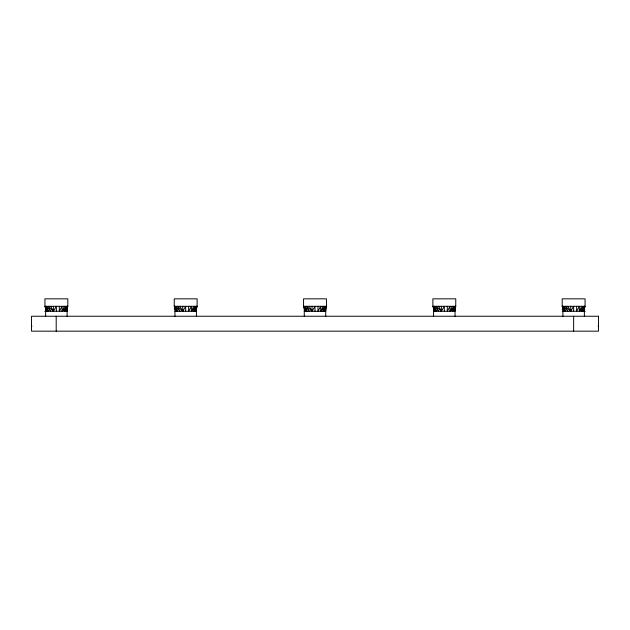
<?xml version="1.0" encoding="UTF-8"?>
<svg xmlns="http://www.w3.org/2000/svg" width="630" height="630" viewBox="0 0 630 630"><rect width="100%" height="100%" fill="white"/><g stroke="black" fill="none" stroke-linecap="round" stroke-linejoin="round"><path stroke-width="0.94" d="M67.103 311.267L67.418 306.298L62.087 311.267L62.087 306.298L59.33 311.267L59.33 306.298M325.993 307.125L325.734 311.267L304.266 311.267M584.364 311.267L584.679 306.298L579.348 311.267L579.348 306.298L576.592 311.267L576.592 306.298M325.86 307.125L324.907 311.267L326.442 306.298L326.442 298.833L303.558 298.833L303.558 306.298L305.093 311.267L304.818 309.613M64.457 306.298L62.087 311.267L66.276 306.298M193.772 306.298L191.402 311.267L191.402 306.298L188.646 311.267L188.646 306.298M323.088 306.298L320.717 311.267L320.717 306.298L317.961 311.267L317.961 306.298M452.403 306.298L450.033 311.267L450.033 306.298L447.276 311.267L447.276 306.298M581.718 306.298L579.348 311.267L583.538 306.298M195.591 306.298L191.402 311.267L196.733 306.298L196.418 311.267L174.951 311.267M324.907 306.298L320.717 311.267L326.049 306.298L323.088 311.267L326.442 306.298L303.558 306.298L306.912 311.267L305.093 306.298L309.283 311.267L306.912 306.298L312.039 311.267L315 306.298L315 311.267M454.222 306.298L450.033 311.267L455.364 306.298L455.049 311.267L433.582 311.267M44.793 311.267L67.607 311.267M562.393 311.267L585.207 311.267M31.5 326.19L31.988 326.19M598.02 326.19L598.5 326.19M573.631 311.267L573.631 306.298L570.67 311.267L565.543 306.298L567.913 311.267L563.724 306.298L565.543 311.267L562.188 306.298L562.188 298.833L585.073 298.833L585.073 306.298L583.538 311.267L584.679 306.298L581.718 311.267L585.073 306.298L562.188 306.298L563.724 311.267L563.315 308.787M444.315 311.267L444.315 306.298L441.354 311.267L436.228 306.298L438.598 311.267L434.409 306.298L436.228 311.267L432.873 306.298L432.873 298.833L455.758 298.833L455.758 306.298L454.222 311.267L455.364 306.298L452.403 311.267L455.758 306.298L432.873 306.298L434.409 311.267L433.999 308.787M185.685 311.267L185.685 306.298L182.724 311.267L177.597 306.298L179.967 311.267L175.778 306.298L177.597 311.267L174.242 306.298L174.242 298.833L197.127 298.833L197.127 306.298L195.591 311.267L196.733 306.298L193.772 311.267L197.127 306.298L174.242 306.298L175.778 311.267L175.227 307.952M56.369 311.267L56.369 306.298L53.408 311.267L48.282 306.298L50.652 311.267L46.462 306.298L48.282 311.267L44.927 306.298L44.927 298.833L67.812 298.833L67.812 306.298L66.276 311.267L67.418 306.298L64.457 311.267L67.812 306.298L44.927 306.298L46.462 311.267L46.053 308.787M565.543 311.267L562.582 306.298L563.724 311.267M436.228 311.267L433.267 306.298L434.409 311.267M303.951 306.298L306.912 311.267M177.597 311.267L174.636 306.298L175.778 311.267M48.282 311.267L45.321 306.298L46.462 311.267M567.913 306.298L570.67 311.267L570.67 306.298M438.598 306.298L441.354 311.267L441.354 306.298M309.283 306.298L312.039 311.267L312.039 306.298M179.967 306.298L182.724 311.267L182.724 306.298M50.652 306.298L53.408 311.267L53.408 306.298M304.14 307.125L305.093 311.267M584.364 306.298L584.364 316.244M573.631 316.244L573.631 331.167M562.897 306.298L562.897 316.244M455.049 308.787L455.049 316.244M433.582 306.298L433.582 316.244M325.734 307.125L325.734 316.244M304.266 307.125L304.266 316.244M196.418 306.298L196.418 316.244M174.951 307.952L174.951 316.244M67.103 306.298L67.103 316.244M56.204 316.244L56.204 331.167M45.636 306.298L45.636 316.244M598.5 316.244L31.5 316.244L31.5 331.167L598.5 331.167L598.5 316.244"/></g></svg>
